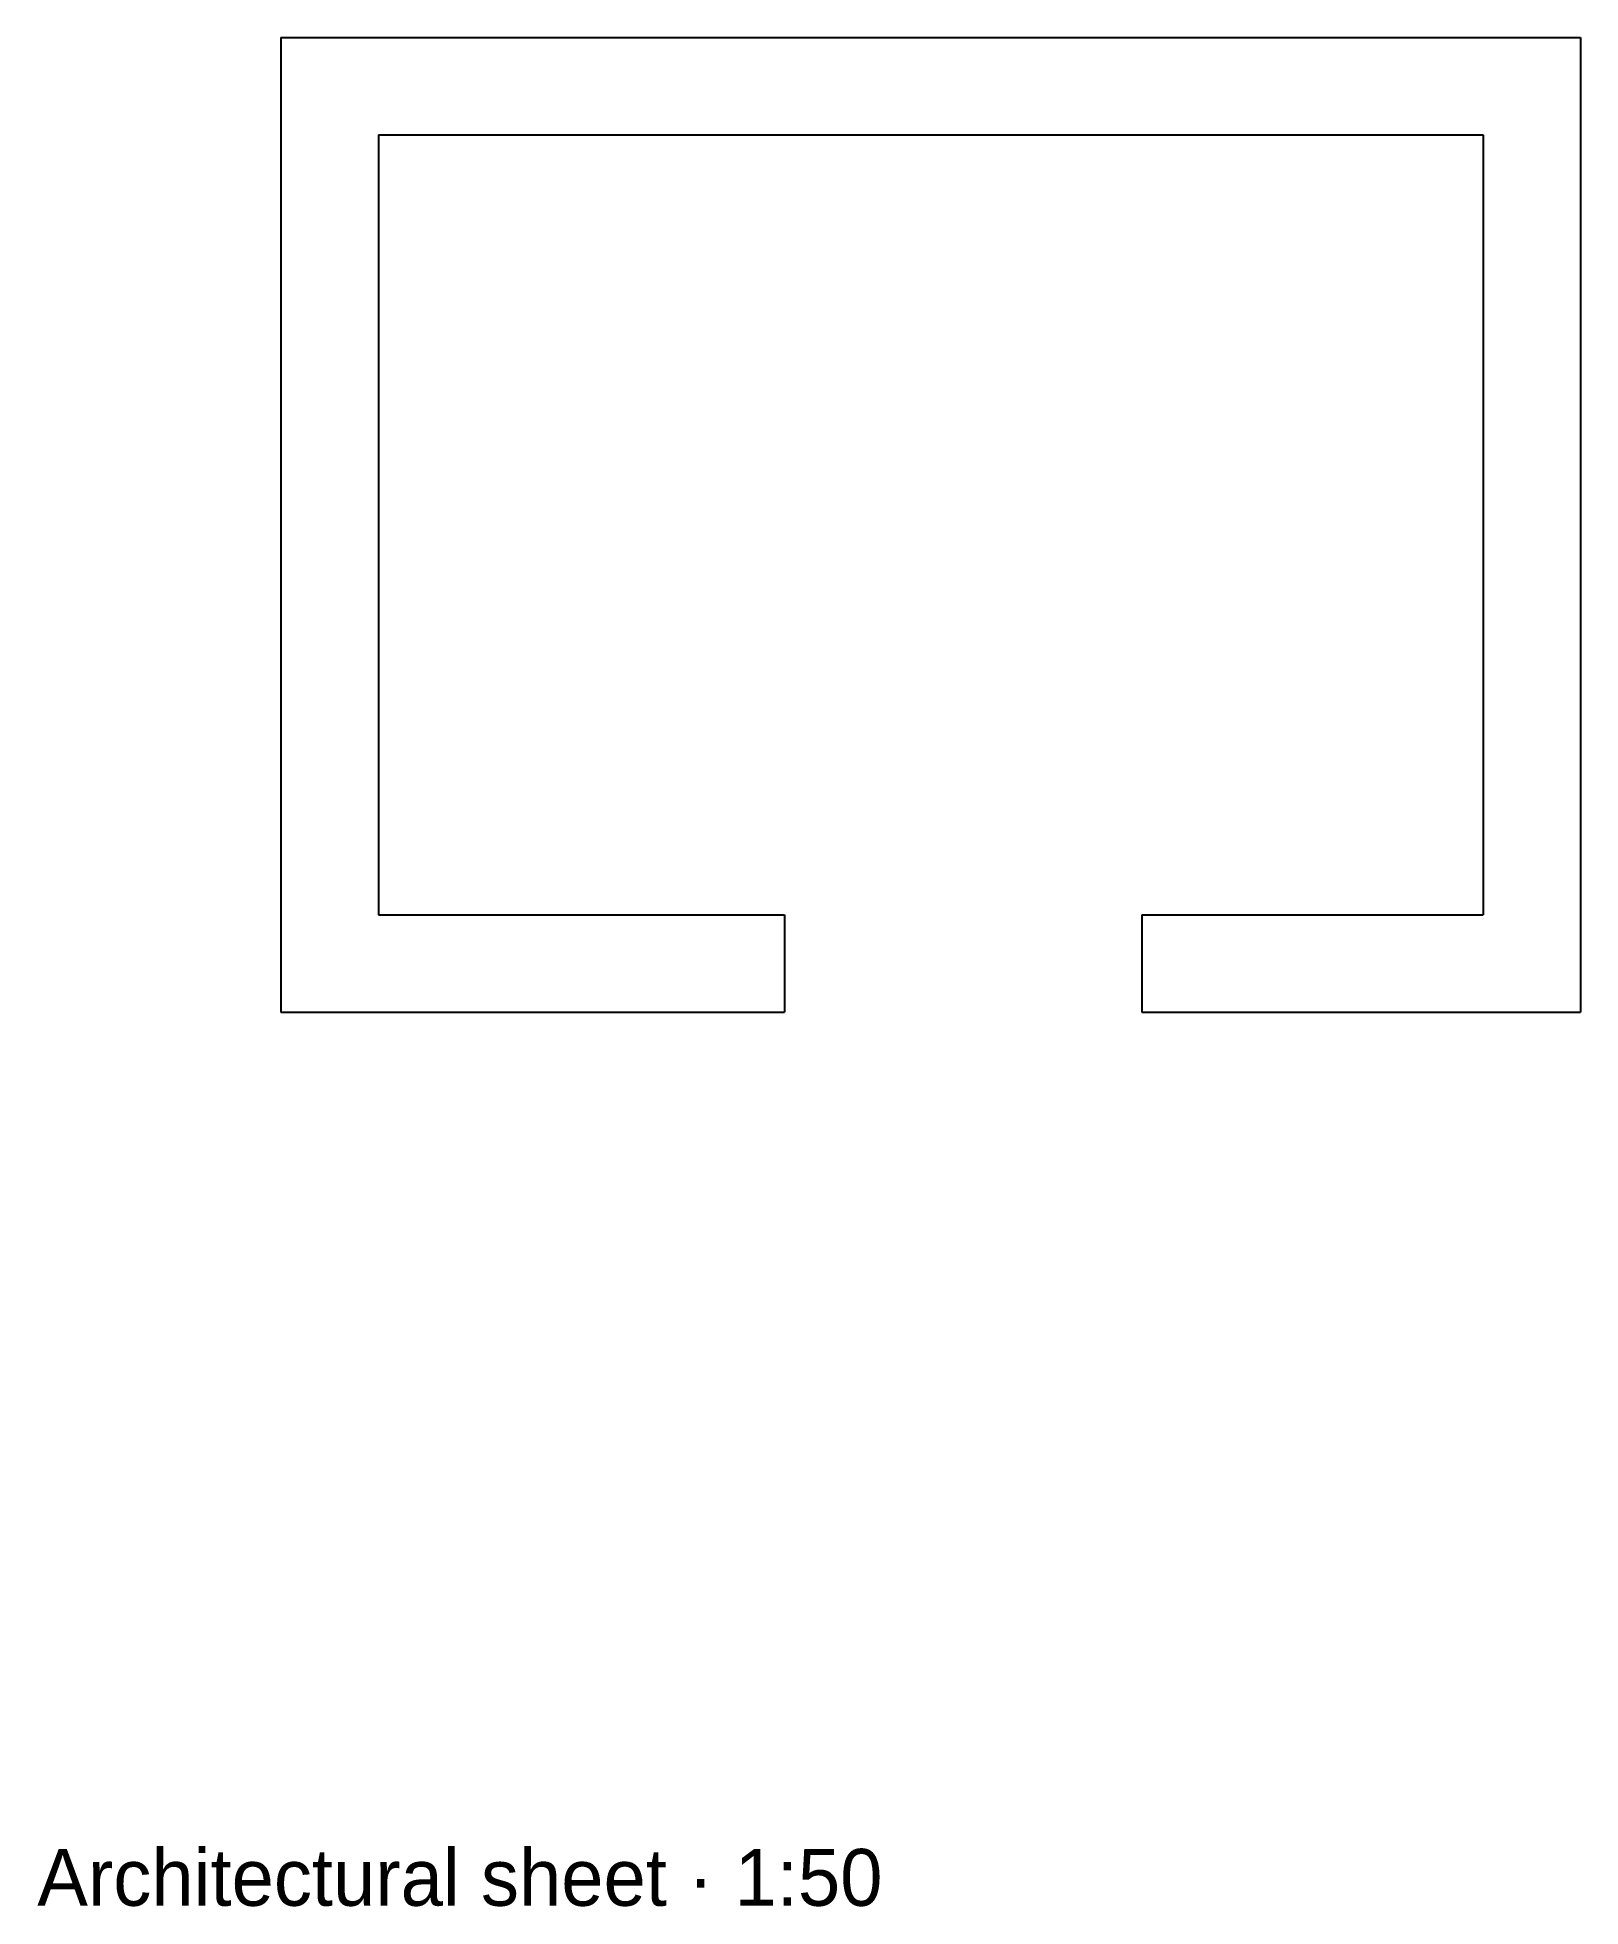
# Model space of a CAD drawing. Header units: millimetres. Extents: x 5 to 100, y 5 to 120.
import ezdxf

# ---------------------------------------------------------------- set-up
doc = ezdxf.new("R2010")
doc.units = ezdxf.units.MM
doc.layers.add('Default', color=7, linetype='CONTINUOUS', lineweight=25, true_color=0x4f8cff)

msp = doc.modelspace()

# ---------------------------------------------------------------- linework, layer by layer
at = {"layer": 'Default', "linetype": 'CONTINUOUS', "lineweight": 25, "true_color": 0x4f8cff}
for p, q in [((20, 120), (20, 60)), ((20, 120), (100, 120)), ((100, 120), (100, 60)), ((26, 114), (26, 66)), ((26, 114), (94, 114)), ((94, 114), (94, 66)), ((26, 66), (51, 66)), ((51, 66), (51, 60)), ((73, 66), (73, 60)), ((73, 66), (94, 66)), ((20, 60), (51, 60)), ((73, 60), (100, 60))]:
    msp.add_line(p, q, dxfattribs=at)

# ---------------------------------------------------------------- texts
msp.add_text('Architectural sheet · 1:50', height=3.5, dxfattribs=at).set_placement((5, 5))

doc.saveas('drawing.dxf')
